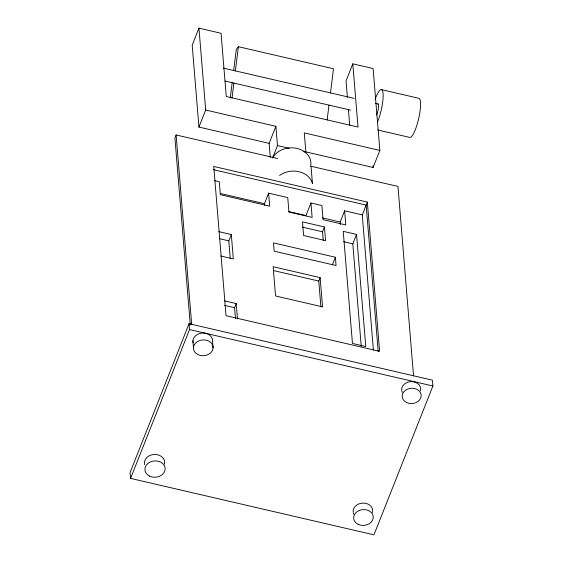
<?xml version="1.0" encoding="UTF-8"?>
<svg xmlns="http://www.w3.org/2000/svg" width="563" height="563" viewBox="0 0 563 563"><rect width="100%" height="100%" fill="white"/><g stroke="black" fill="none" stroke-linecap="round" stroke-linejoin="round"><path stroke-width="0.84" d="M230.253 98.096L232.195 82.458M233.701 70.291L236.284 49.438L238.402 46.694L333.479 68.756L330.467 93.078M232.055 97.962L233.884 83.19M235.39 71.022L238.402 46.694M327.131 120.018L328.961 105.246M305.16 151.721L373.093 167.478L379.849 150.427L373.121 68.559L352.811 63.844L358.005 127.055L226.263 96.491L221.062 33.28L198.957 28.15L192.201 45.202L198.929 127.076L269.135 143.361L270.289 157.38M277.735 158.534L176.113 134.958L174.924 137.97L190.294 324.893M198.929 127.076L205.685 110.024L198.957 28.15M189.048 323.704L130.088 472.54L130.574 478.388L373.952 534.85L432.912 386.007L432.426 380.166L189.048 323.704L189.527 329.552L130.574 478.388M230.232 258.269L228.803 240.858L231.309 234.539L218.74 231.625M269.135 143.361L275.891 126.309L205.685 110.024M272.654 157.767L277.475 145.585L275.891 126.309M264.603 205.446L264.455 203.715L268.635 193.172L287.749 197.606L288.939 212.047L312.134 217.424L310.945 202.99L321.902 205.53L323.063 219.676L345.795 224.947L344.633 210.801L362.269 214.897L373.396 350.165M235.489 318.7L234.581 307.701L236.214 303.577L224.454 300.846M352.811 63.844L346.055 80.896L347.406 97.35M310.945 202.99L305.976 215.538L288.58 211.505M323.225 240.324L322.522 231.794L324.429 226.973L302.5 221.885L303.619 235.538L325.555 240.626L324.429 226.973M340.397 224.517L340.186 222.019L344.633 210.801M320.903 306.87L318.785 281.064L320.143 277.622L273.139 266.721L275.546 295.969L322.55 306.87L320.143 277.622M332.395 264.772L335.372 257.249L273.491 242.892L274.167 251.175L336.055 265.532L335.372 257.249M362.269 214.897L367.343 202.089L213.757 166.458L226.03 315.688L379.617 351.319L367.343 202.089M361.242 346.336L352.811 243.856L356.548 234.426L343.233 231.337L352.452 343.451L365.767 346.541L356.548 234.426M381.214 89.587L418.633 98.251A20.092 4.42 -77 0 1 418.823 117.92A20.092 4.42 -77 0 1 409.984 137.449L377.667 129.969M223.384 68.109L354.148 98.384M375.514 103.332L378.076 103.923M225.045 81.044L350.672 110.13M379.849 150.427L304.273 132.889L305.857 152.172L303.351 151.588M277.475 145.585L289.164 148.294M213.419 169.667L366.154 205.094L378.209 351.713M214.39 180.589L219.288 181.729L220.351 194.699L269.698 206.149L268.635 193.172M220.217 193.454L264.455 203.715M322.508 217.916L340.186 222.019M302.275 227.093L322.522 231.794M343.655 241.731L352.811 243.856M219.591 238.726L228.803 240.858M220.745 255.996L233.314 258.917L231.309 234.539M273.491 270.557L318.785 281.064M224.496 305.364L234.581 307.701M189.527 329.552L432.912 386.007M413.545 375.964L397.964 186.423L311.036 166.261L312.458 183.594A20.092 16.172 -4.7 0 0 279.565 175.48M372.952 165.733L373.093 167.478M348.406 109.468L349.686 125.056M236.214 303.577L237.466 318.806M213.081 347.934A9.824 7.903 -4.7 0 0 198.816 340.897A9.824 7.903 -4.7 0 0 197.951 354.613A9.824 7.903 -4.7 0 0 213.081 347.934L212.518 341.044A9.824 7.903 -4.7 0 0 201.934 333.057A9.824 7.903 -4.7 0 0 193.123 342.86M176.113 134.958L191.701 324.499M192.919 340.805L193.482 347.695M272.499 157.985A20.092 16.172 -4.7 0 1 296.673 148.343A20.092 16.172 -4.7 0 1 310.628 166.205M377.674 104.134A6.123 1.344 -77 0 1 378.547 107.596A6.123 1.344 -77 0 1 376.323 115.063M375.141 99.32A20.092 4.42 -77 0 1 383.044 93.374A20.092 4.42 -77 0 1 377.351 122.361M353.198 512.246A9.81 7.896 -4.7 0 1 363.424 503.083A9.81 7.896 -4.7 0 1 372.467 512.492M353.838 514.23A9.81 7.896 -4.7 0 1 353.339 512.921M144.6 464.644A10.141 8.163 -4.7 0 1 154.579 454.475A10.141 8.163 -4.7 0 1 164.375 464.194M402.32 392.418A9.522 7.664 -4.7 0 1 410.371 381.651A9.522 7.664 -4.7 0 1 420.399 390.729M149.533 476.101A10.141 8.163 -4.7 0 0 165.149 469.211A10.141 8.163 -4.7 0 0 150.42 461.941A10.141 8.163 -4.7 0 0 149.533 476.101M358.124 524.294A9.81 7.896 -4.7 0 0 373.241 517.629A9.81 7.896 -4.7 0 0 358.997 510.592A9.81 7.896 -4.7 0 0 358.124 524.294M406.514 402.496A9.522 7.664 -4.7 0 0 421.173 396.021A9.522 7.664 -4.7 0 0 407.345 389.195A9.522 7.664 -4.7 0 0 406.514 402.496"/></g></svg>
